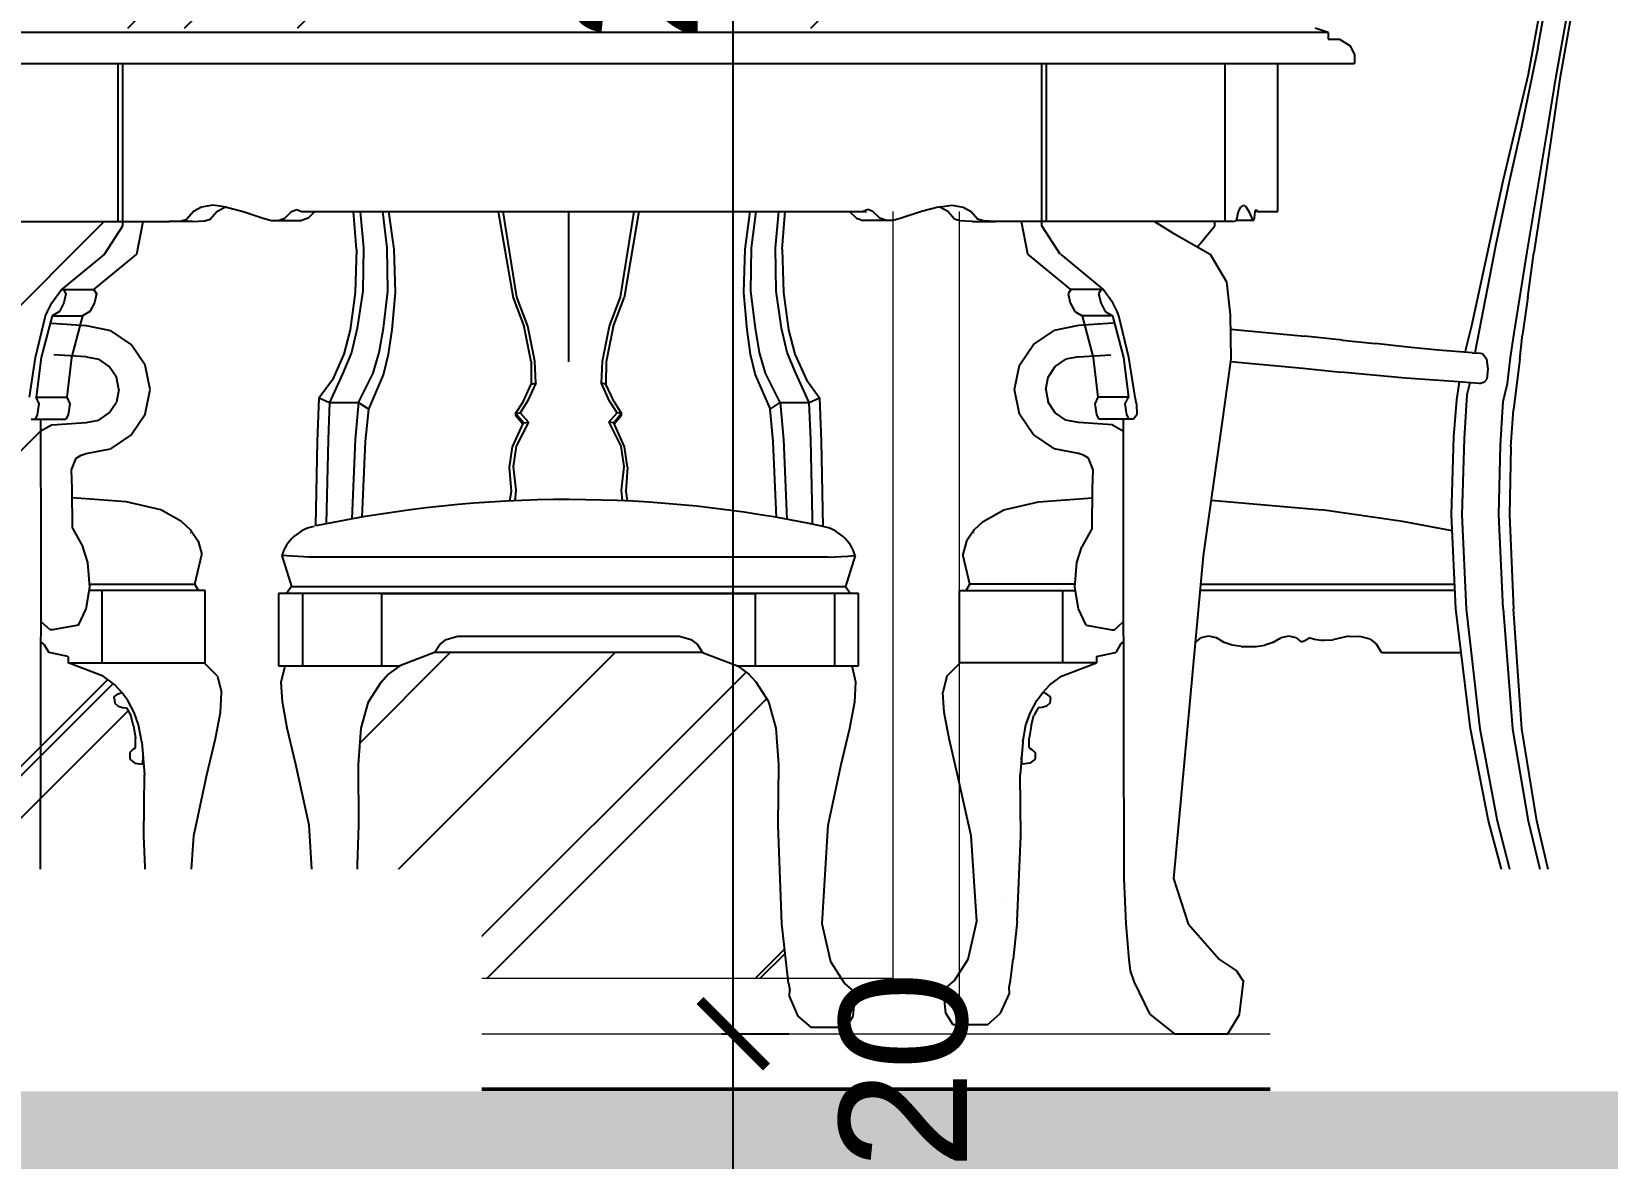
# Model space of a CAD drawing. Header units: feet. Extents: x -417 to 46, y -646 to -218.
# Drawn here: x -85.818 to -84.398, y -604.167 to -603.152 of the extents above; entities that cross this region are included whole.
import ezdxf

# ---------------------------------------------------------------- set-up
doc = ezdxf.new("R2010")
doc.units = ezdxf.units.FT
doc.header["$MEASUREMENT"] = 0
for name, color, linetype in [('63', 7, 'Continuous'), ('DIM', 10, 'Continuous'), ('RELLENO', 8, 'Continuous')]:
    doc.layers.add(name, color=color, linetype=linetype)
for name, color, linetype, lineweight in [('A-CLNG', 8, 'Continuous', 18), ('DIM-COTAS', 1, 'Continuous', 5), ('MB', 2, 'Continuous', 20), ('muros', 4, 'Continuous', 50), ('Piso', 8, 'Continuous', 9), ('TXT', 2, 'Continuous', 9)]:
    doc.layers.add(name, color=color, linetype=linetype, lineweight=lineweight)
doc.styles.add('ads', font='trebuc.ttf', dxfattribs={"height": 0.14})
doc.styles.get("Standard").update_dxf_attribs({"font": 'arial.ttf', "height": 0.115})
doc.dimstyles.new('KEILY', dxfattribs={"dimtxt": 0.115, "dimasz": 0.06, "dimexe": 0.05, "dimexo": 0.2, "dimgap": 0.03, "dimtad": 1, "dimzin": 1, "dimdsep": 46, "dimtxsty": 'Standard', "dimblk": 'ARCHTICK', "dimcen": 2.5, "dimdle": 0.03, "dimclrd": 256, "dimclre": 256, "dimclrt": 7, "dimadec": 0, "dimazin": 0, "dimtfac": 1, "dimtmove": 2, "dimatfit": 3, "dimfxl": 0.2, "dimfxlon": 1, "dimtolj": 1, "dimtzin": 1, "dimarcsym": 0})
pattern_1 = [(45, (23.91135, -594.21036), (0.25455844, 0.6788225), [4.5, -0.6, 1.5, -0.3]), (45, (24.0874, -593.82215), (-0.4942676, 0.0700036), [0.9, -0.099, 1.8, -0.225]), (45, (23.8371, -593.92398), (0.9609581, 1.24521504), [2.4, -0.42, 1.2, -0.3])]

# ---------------------------------------------------------------- blocks, each defined once
blk = doc.blocks.new('A$C72BA503B')
at = {"layer": '63', "color": 2, "linetype": 'Continuous'}
for p, q in [((1.1899, 0.9004), (1.2067, 0.9922)), ((1.1987, 0.9246), (1.2112, 0.9953)), ((1.2158, 0.8962), (1.2327, 0.9915)), ((1.2359, 0.987), (1.2197, 0.8955)), ((1, 0.9393), (0.9876, 0.9435)), ((1, 0.9393), (-0.4149, 0.9393)), ((1, 0.9393), (1, 0.9331)), ((1, 0.9331), (1.0105, 0.9331)), ((1.0105, 0.9331), (1.0209, 0.9268)), ((1.0209, 0.9268), (1.025, 0.9184)), ((1.025, 0.9184), (1.025, 0.9102)), ((1.1987, 0.9246), (1.1831, 0.8497)), ((-0.4399, 0.9102), (1.025, 0.9102)), ((-0.1476, 0.7602), (-0.1476, 0.9102)), ((-0.1433, 0.756), (-0.1433, 0.9102)), ((0.7284, 0.756), (0.7284, 0.9102)), ((0.7327, 0.7602), (0.7327, 0.9102)), ((0.9019, 0.9102), (0.9019, 0.7602)), ((0.9523, 0.7696), (0.9523, 0.9102)), ((1.1659, 0.7988), (1.1901, 0.9013)), ((1.2197, 0.8955), (1.2044, 0.792)), ((1.2075, 0.8453), (1.2158, 0.8962)), ((1.1831, 0.8497), (1.1714, 0.7979)), ((1.1887, 0.7315), (1.2075, 0.8453)), ((1.136, 0.6615), (1.1659, 0.7988)), ((1.1714, 0.7979), (1.1587, 0.7367)), ((1.2044, 0.792), (1.195, 0.7304)), ((-0.0875, 0.7608), (-0.0826, 0.7623)), ((-0.0763, 0.7696), (-0.0826, 0.7623)), ((-0.0687, 0.7738), (-0.0763, 0.7696)), ((-0.0578, 0.7758), (-0.0687, 0.7738)), ((-0.0654, 0.7608), (-0.0605, 0.7623)), ((-0.0605, 0.7623), (-0.0541, 0.7696)), ((-0.045, 0.7738), (-0.0578, 0.7758)), ((-0.0541, 0.7696), (-0.0466, 0.7738)), ((-0.0466, 0.7738), (-0.0459, 0.7739)), ((-0.045, 0.7738), (-0.0292, 0.7696)), ((-0.0292, 0.7696), (-0.01, 0.7634)), ((-0.01, 0.7634), (-0.0023, 0.7613)), ((0.0041, 0.7613), (0.0105, 0.7634)), ((0.0105, 0.7634), (0.0169, 0.7696)), ((0.0169, 0.7696), (0.0217, 0.7717)), ((0.0217, 0.7717), (0.0263, 0.7696)), ((0.0263, 0.7696), (0.5621, 0.7696)), ((0.0326, 0.7634), (0.0263, 0.7613)), ((0.039, 0.7696), (0.0326, 0.7634)), ((0.0785, 0.734), (0.0757, 0.7696)), ((0.0818, 0.7696), (0.0849, 0.7352)), ((0.1075, 0.7352), (0.1033, 0.7696)), ((0.114, 0.734), (0.1091, 0.7696)), ((0.2128, 0.7696), (0.227, 0.6879)), ((0.2305, 0.6886), (0.2176, 0.7696)), ((0.2796, 0.7696), (0.2796, 0.627)), ((0.3287, 0.6886), (0.3416, 0.7696)), ((0.3463, 0.7696), (0.3322, 0.6879)), ((0.4515, 0.7696), (0.4467, 0.734)), ((0.4531, 0.7352), (0.4573, 0.7696)), ((0.4757, 0.7352), (0.4789, 0.7696)), ((0.4821, 0.734), (0.485, 0.7696)), ((0.5461, 0.7696), (0.5525, 0.7634)), ((0.5525, 0.7634), (0.5589, 0.7613)), ((0.5634, 0.7717), (0.5589, 0.7696)), ((0.5682, 0.7696), (0.5634, 0.7717)), ((0.5746, 0.7634), (0.5682, 0.7696)), ((0.581, 0.7613), (0.5746, 0.7634)), ((0.5951, 0.7634), (0.5874, 0.7613)), ((0.6143, 0.7696), (0.5951, 0.7634)), ((0.6301, 0.7738), (0.6143, 0.7696)), ((0.6301, 0.7738), (0.6429, 0.7758)), ((0.6317, 0.7738), (0.631, 0.7739)), ((0.6392, 0.7696), (0.6317, 0.7738)), ((0.6456, 0.7623), (0.6392, 0.7696)), ((0.6429, 0.7758), (0.6538, 0.7738)), ((0.6505, 0.7608), (0.6456, 0.7623)), ((0.6538, 0.7738), (0.6614, 0.7696)), ((0.6614, 0.7696), (0.6677, 0.7623)), ((0.6726, 0.7608), (0.6677, 0.7623)), ((0.9121, 0.7608), (0.9134, 0.7623)), ((0.9134, 0.7623), (0.9149, 0.7696)), ((0.9149, 0.7696), (0.917, 0.7738)), ((0.917, 0.7738), (0.9198, 0.7758)), ((0.9198, 0.7758), (0.9222, 0.7738)), ((0.9222, 0.7738), (0.9245, 0.7696)), ((0.9245, 0.7696), (0.9286, 0.7613)), ((0.9292, 0.7613), (0.93, 0.7634)), ((0.93, 0.7634), (0.9308, 0.7696)), ((0.9308, 0.7696), (0.9315, 0.7717)), ((0.9315, 0.7717), (0.9322, 0.7696)), ((0.9322, 0.7696), (0.9523, 0.7696)), ((-0.324, 0.7602), (-0.0992, 0.7602)), ((-0.1606, 0.7291), (-0.1433, 0.756)), ((-0.1298, 0.7291), (-0.1238, 0.7602)), ((-0.0992, 0.7602), (-0.0875, 0.7608)), ((-0.0771, 0.7602), (-0.0992, 0.7602)), ((-0.0771, 0.7602), (-0.0654, 0.7608)), ((-0.0023, 0.7613), (0.0263, 0.7613)), ((0.5874, 0.7613), (0.5589, 0.7613)), ((0.6622, 0.7602), (0.6505, 0.7608)), ((0.6622, 0.7602), (0.6843, 0.7602)), ((0.6843, 0.7602), (0.6726, 0.7608)), ((0.9091, 0.7602), (0.6843, 0.7602)), ((0.715, 0.7291), (0.709, 0.7602)), ((0.7457, 0.7291), (0.7284, 0.756)), ((0.8352, 0.7602), (0.852, 0.7498)), ((0.852, 0.7498), (0.8881, 0.7291)), ((0.876, 0.7361), (0.8925, 0.756)), ((0.8925, 0.756), (0.8925, 0.7602)), ((0.9091, 0.7602), (0.9121, 0.7608)), ((0.9286, 0.7613), (0.9125, 0.7613)), ((0.9286, 0.7613), (0.9292, 0.7613)), ((0.0785, 0.734), (0.0771, 0.6928)), ((0.0849, 0.7352), (0.0844, 0.694)), ((0.1082, 0.694), (0.1075, 0.7352)), ((0.1154, 0.6928), (0.114, 0.734)), ((0.4467, 0.734), (0.4453, 0.6928)), ((0.4525, 0.694), (0.4531, 0.7352)), ((0.4763, 0.694), (0.4757, 0.7352)), ((0.4821, 0.734), (0.4835, 0.6928)), ((1.1587, 0.7367), (1.1393, 0.6371)), ((-0.1607, 0.7291), (-0.2015, 0.6957)), ((-0.1706, 0.6957), (-0.1298, 0.7291)), ((0.7557, 0.6957), (0.715, 0.7291)), ((0.7459, 0.7291), (0.7866, 0.6957)), ((0.8881, 0.7291), (0.9035, 0.7029)), ((1.1763, 0.6544), (1.1887, 0.7315)), ((1.1891, 0.6886), (1.195, 0.7304)), ((0.9035, 0.7029), (0.907, 0.6718)), ((-0.2106, 0.6832), (-0.2015, 0.6957)), ((-0.2015, 0.6957), (-0.1706, 0.6957)), ((-0.1995, 0.6957), (-0.1971, 0.6916)), ((-0.1971, 0.6916), (-0.1991, 0.6832)), ((-0.1706, 0.6957), (-0.1682, 0.6916)), ((-0.1682, 0.6916), (-0.1702, 0.6832)), ((0.0771, 0.6928), (0.0725, 0.6575)), ((0.0844, 0.694), (0.0791, 0.6589)), ((0.104, 0.6589), (0.1082, 0.694)), ((0.1122, 0.6575), (0.1154, 0.6928)), ((0.227, 0.6879), (0.2373, 0.6604)), ((0.2409, 0.6609), (0.2305, 0.6886)), ((0.3182, 0.6609), (0.3287, 0.6886)), ((0.3219, 0.6604), (0.3322, 0.6879)), ((0.4453, 0.6928), (0.4485, 0.6575)), ((0.4567, 0.6589), (0.4525, 0.694)), ((0.4816, 0.6589), (0.4763, 0.694)), ((0.4835, 0.6928), (0.4881, 0.6575)), ((0.7557, 0.6957), (0.7533, 0.6916)), ((0.7533, 0.6916), (0.7553, 0.6832)), ((0.7866, 0.6957), (0.7557, 0.6957)), ((0.7846, 0.6957), (0.7822, 0.6916)), ((0.7822, 0.6916), (0.7842, 0.6832)), ((0.7957, 0.6832), (0.7866, 0.6957)), ((1.1891, 0.6886), (1.1842, 0.653)), ((-0.2164, 0.6707), (-0.2147, 0.6749)), ((-0.2147, 0.6749), (-0.2106, 0.6832)), ((-0.2032, 0.6749), (-0.2102, 0.6707)), ((-0.1991, 0.6832), (-0.2032, 0.6749)), ((-0.1745, 0.6749), (-0.1814, 0.6707)), ((-0.1702, 0.6832), (-0.1745, 0.6749)), ((0.7553, 0.6832), (0.7596, 0.6749)), ((0.7596, 0.6749), (0.7665, 0.6707)), ((0.7842, 0.6832), (0.7883, 0.6749)), ((0.7883, 0.6749), (0.7953, 0.6707)), ((0.7998, 0.6749), (0.7957, 0.6832)), ((0.8015, 0.6707), (0.7998, 0.6749)), ((-0.2259, 0.6311), (-0.2164, 0.6707)), ((-0.2102, 0.6707), (-0.2207, 0.6311)), ((-0.2108, 0.6638), (-0.1781, 0.6615)), ((-0.2102, 0.6707), (-0.1814, 0.6707)), ((-0.1814, 0.6707), (-0.1918, 0.6311)), ((-0.1781, 0.6615), (-0.1549, 0.6568)), ((0.0791, 0.6589), (0.0738, 0.6361)), ((0.0999, 0.6361), (0.104, 0.6589)), ((0.2439, 0.627), (0.2373, 0.6604)), ((0.2474, 0.6276), (0.2409, 0.6609)), ((0.3116, 0.6276), (0.3182, 0.6609)), ((0.3219, 0.6604), (0.3152, 0.627)), ((0.4607, 0.6361), (0.4567, 0.6589)), ((0.4869, 0.6361), (0.4816, 0.6589)), ((0.7632, 0.6615), (0.74, 0.6568)), ((0.7959, 0.6638), (0.7632, 0.6615)), ((0.7953, 0.6707), (0.7665, 0.6707)), ((0.7665, 0.6707), (0.7769, 0.6311)), ((0.7953, 0.6707), (0.8058, 0.6311)), ((0.811, 0.6311), (0.8015, 0.6707)), ((0.907, 0.6718), (0.9077, 0.6301)), ((0.9072, 0.658), (0.9778, 0.6515)), ((1.1305, 0.6387), (1.136, 0.6615)), ((-0.1352, 0.6437), (-0.1549, 0.6568)), ((-0.122, 0.624), (-0.1352, 0.6437)), ((0.0725, 0.6575), (0.0664, 0.6345)), ((0.1089, 0.6345), (0.1122, 0.6575)), ((0.4485, 0.6575), (0.4518, 0.6345)), ((0.4881, 0.6575), (0.4942, 0.6345)), ((0.7071, 0.624), (0.7203, 0.6437)), ((0.7203, 0.6437), (0.74, 0.6568)), ((1.0136, 0.6477), (0.9778, 0.6515)), ((1.0136, 0.6477), (1.0446, 0.6446)), ((1.0754, 0.641), (1.0446, 0.6446)), ((1.1728, 0.6312), (1.1763, 0.6544)), ((1.1816, 0.6297), (1.1842, 0.653)), ((-0.2316, 0.5936), (-0.2259, 0.6311)), ((-0.2207, 0.6311), (-0.2253, 0.5936)), ((-0.1781, 0.632), (-0.2086, 0.6337)), ((-0.1918, 0.6311), (-0.1964, 0.5936)), ((-0.1781, 0.632), (-0.1661, 0.6296)), ((-0.156, 0.6228), (-0.1661, 0.6296)), ((0.0664, 0.6345), (0.0556, 0.61)), ((0.0738, 0.6361), (0.0654, 0.6164)), ((0.0942, 0.6164), (0.0999, 0.6361)), ((0.1041, 0.6147), (0.1089, 0.6345)), ((0.4518, 0.6345), (0.4565, 0.6147)), ((0.4663, 0.6164), (0.4607, 0.6361)), ((0.4952, 0.6164), (0.4869, 0.6361)), ((0.4942, 0.6345), (0.5051, 0.61)), ((0.7411, 0.6228), (0.7512, 0.6296)), ((0.7632, 0.632), (0.7512, 0.6296)), ((0.7632, 0.632), (0.7937, 0.6337)), ((0.7769, 0.6311), (0.7815, 0.5936)), ((0.8058, 0.6311), (0.8104, 0.5936)), ((0.8167, 0.5936), (0.811, 0.6311)), ((0.9077, 0.6301), (0.8998, 0.5729)), ((1.1041, 0.6382), (1.0754, 0.641)), ((1.1367, 0.6356), (1.1041, 0.6382)), ((1.1301, 0.6362), (1.1305, 0.6387)), ((1.1363, 0.6356), (1.1444, 0.6352)), ((1.1393, 0.6371), (1.1392, 0.6355)), ((1.1444, 0.6352), (1.1461, 0.635)), ((1.1461, 0.635), (1.1503, 0.6297)), ((1.1515, 0.6201), (1.1503, 0.6297)), ((1.1698, 0.6065), (1.1728, 0.6312)), ((1.1816, 0.6297), (1.1756, 0.5818)), ((-0.1493, 0.6127), (-0.156, 0.6228)), ((-0.1174, 0.6008), (-0.122, 0.624)), ((0.0654, 0.6164), (0.0529, 0.5886)), ((0.0803, 0.5886), (0.0942, 0.6164)), ((0.0901, 0.5823), (0.1041, 0.6147)), ((0.2439, 0.627), (0.2441, 0.6058)), ((0.2484, 0.6068), (0.2474, 0.6276)), ((0.3107, 0.6068), (0.3116, 0.6276)), ((0.3152, 0.627), (0.3149, 0.6058)), ((0.4565, 0.6147), (0.4706, 0.5823)), ((0.4803, 0.5886), (0.4663, 0.6164)), ((0.5077, 0.5886), (0.4952, 0.6164)), ((0.7025, 0.6008), (0.7071, 0.624)), ((0.7344, 0.6127), (0.7411, 0.6228)), ((0.9073, 0.6275), (0.9759, 0.6211)), ((0.9759, 0.6211), (1.0118, 0.6173)), ((1.0733, 0.6117), (1.0118, 0.6173)), ((1.1506, 0.6109), (1.1515, 0.6201)), ((-0.1469, 0.6008), (-0.1493, 0.6127)), ((-0.1469, 0.6008), (-0.1493, 0.5888)), ((-0.122, 0.5776), (-0.1174, 0.6008)), ((0.0556, 0.61), (0.043, 0.5931)), ((0.2364, 0.5892), (0.2442, 0.6059)), ((0.2484, 0.6068), (0.2405, 0.5899)), ((0.2441, 0.6058), (0.2442, 0.6059)), ((0.2442, 0.6059), (0.2484, 0.6068)), ((0.3185, 0.5899), (0.3107, 0.6068)), ((0.3149, 0.6059), (0.3107, 0.6068)), ((0.3149, 0.6058), (0.3149, 0.6059)), ((0.3227, 0.5892), (0.3149, 0.6059)), ((0.5051, 0.61), (0.5176, 0.5931)), ((0.7071, 0.5776), (0.7025, 0.6008)), ((0.732, 0.6008), (0.7344, 0.6127)), ((0.732, 0.6008), (0.7344, 0.5888)), ((1.1191, 0.6085), (1.0733, 0.6117)), ((1.1433, 0.6067), (1.1191, 0.6085)), ((1.1218, 0.5912), (1.1245, 0.608)), ((1.1342, 0.6071), (1.1315, 0.5958)), ((1.1433, 0.6067), (1.1483, 0.608)), ((1.1483, 0.608), (1.1506, 0.6109)), ((1.166, 0.5896), (1.1698, 0.6065)), ((-0.2224, 0.5874), (-0.2253, 0.5936)), ((-0.2253, 0.5936), (-0.1964, 0.5936)), ((-0.224, 0.577), (-0.2224, 0.5874)), ((-0.1964, 0.5936), (-0.1936, 0.5874)), ((-0.1936, 0.5874), (-0.1951, 0.577)), ((-0.156, 0.5787), (-0.1493, 0.5888)), ((0.0415, 0.5517), (0.043, 0.5931)), ((0.043, 0.5931), (0.0529, 0.5886)), ((0.0529, 0.5886), (0.0514, 0.5534)), ((0.0529, 0.5886), (0.0803, 0.5886)), ((0.0803, 0.5886), (0.0771, 0.5534)), ((0.0803, 0.5886), (0.0901, 0.5823)), ((0.2293, 0.5781), (0.2364, 0.5892)), ((0.2405, 0.5899), (0.2335, 0.5788)), ((0.3255, 0.5788), (0.3185, 0.5899)), ((0.3227, 0.5892), (0.3297, 0.5781)), ((0.4706, 0.5823), (0.4803, 0.5886)), ((0.4803, 0.5886), (0.5077, 0.5886)), ((0.4803, 0.5886), (0.4835, 0.5534)), ((0.5077, 0.5886), (0.5176, 0.5931)), ((0.5093, 0.5534), (0.5077, 0.5886)), ((0.5176, 0.5931), (0.5192, 0.5517)), ((0.7411, 0.5787), (0.7344, 0.5888)), ((0.7815, 0.5936), (0.7787, 0.5874)), ((0.7787, 0.5874), (0.7802, 0.577)), ((0.8104, 0.5936), (0.7815, 0.5936)), ((0.8075, 0.5874), (0.8104, 0.5936)), ((0.8091, 0.577), (0.8075, 0.5874)), ((0.818, 0.5874), (0.8167, 0.5936)), ((0.818, 0.5874), (0.8184, 0.577)), ((1.1191, 0.556), (1.1218, 0.5912)), ((1.1315, 0.5958), (1.1288, 0.5543)), ((1.1634, 0.5482), (1.166, 0.5896)), ((-0.2301, 0.5729), (-0.1972, 0.5729)), ((-0.226, 0.5729), (-0.224, 0.577)), ((-0.2207, 0.4432), (-0.2208, 0.5729)), ((-0.2102, 0.5674), (-0.1828, 0.5694)), ((-0.1951, 0.577), (-0.1972, 0.5729)), ((-0.1828, 0.5694), (-0.1781, 0.5696)), ((-0.1781, 0.5696), (-0.1661, 0.5719)), ((-0.1661, 0.5719), (-0.156, 0.5787)), ((-0.1352, 0.5579), (-0.122, 0.5776)), ((0.087, 0.5517), (0.0901, 0.5823)), ((0.2263, 0.5465), (0.2367, 0.5693)), ((0.2293, 0.5781), (0.2335, 0.5788)), ((0.2367, 0.5693), (0.2293, 0.5781)), ((0.2293, 0.5781), (0.2293, 0.5767)), ((0.2293, 0.5767), (0.2363, 0.5684)), ((0.2414, 0.57), (0.2299, 0.547)), ((0.2335, 0.5788), (0.2414, 0.57)), ((0.2367, 0.5693), (0.2414, 0.57)), ((0.3177, 0.57), (0.3255, 0.5788)), ((0.3224, 0.5693), (0.3177, 0.57)), ((0.3177, 0.57), (0.3291, 0.547)), ((0.3297, 0.5781), (0.3224, 0.5693)), ((0.3327, 0.5465), (0.3224, 0.5693)), ((0.3227, 0.5684), (0.3297, 0.5767)), ((0.3297, 0.5781), (0.3255, 0.5788)), ((0.3297, 0.5767), (0.3297, 0.5781)), ((0.4737, 0.5517), (0.4706, 0.5823)), ((0.7203, 0.5579), (0.7071, 0.5776)), ((0.7512, 0.5719), (0.7411, 0.5787)), ((0.7632, 0.5696), (0.7512, 0.5719)), ((0.7679, 0.5694), (0.7632, 0.5696)), ((0.7954, 0.5674), (0.7679, 0.5694)), ((0.7802, 0.577), (0.7823, 0.5729)), ((0.8152, 0.5729), (0.7823, 0.5729)), ((0.8058, 0.4432), (0.8059, 0.5729)), ((0.8058, 0.4432), (0.8059, 0.5729)), ((0.8111, 0.5729), (0.8091, 0.577)), ((0.8184, 0.577), (0.8152, 0.5729)), ((0.8998, 0.5729), (0.8812, 0.4432)), ((1.1731, 0.5465), (1.1756, 0.5818)), ((-0.2102, 0.5674), (-0.2208, 0.5614)), ((-0.1352, 0.5579), (-0.1549, 0.5447)), ((0.0514, 0.5534), (0.0496, 0.4735)), ((0.0771, 0.5534), (0.074, 0.4781)), ((0.4835, 0.5534), (0.4865, 0.4778)), ((0.5109, 0.4793), (0.5093, 0.5534)), ((0.7203, 0.5579), (0.74, 0.5447)), ((0.7954, 0.5674), (0.8059, 0.5614)), ((1.1169, 0.482), (1.1191, 0.556)), ((1.1288, 0.5543), (1.1267, 0.482)), ((-0.1875, 0.5357), (-0.1828, 0.5387)), ((-0.1828, 0.5387), (-0.1781, 0.5401)), ((-0.1781, 0.5401), (-0.1549, 0.5447)), ((0.0398, 0.4715), (0.0415, 0.5517)), ((0.0837, 0.4798), (0.087, 0.5517)), ((0.2236, 0.5272), (0.2263, 0.5465)), ((0.2299, 0.547), (0.2271, 0.5278)), ((0.3291, 0.547), (0.3319, 0.5278)), ((0.3355, 0.5272), (0.3327, 0.5465)), ((0.4768, 0.4796), (0.4737, 0.5517)), ((0.5192, 0.5517), (0.5208, 0.4711)), ((0.7632, 0.5401), (0.74, 0.5447)), ((0.7679, 0.5387), (0.7632, 0.5401)), ((0.7726, 0.5357), (0.7679, 0.5387)), ((1.1618, 0.482), (1.1634, 0.5482)), ((1.1731, 0.5465), (1.1717, 0.482)), ((-0.192, 0.5248), (-0.1875, 0.5357)), ((-0.1913, 0.5069), (-0.192, 0.5248)), ((0.2253, 0.504), (0.2236, 0.5272)), ((0.2271, 0.5278), (0.2296, 0.5054)), ((0.3319, 0.5278), (0.3295, 0.5054)), ((0.3355, 0.5272), (0.3337, 0.504)), ((0.7771, 0.5248), (0.7726, 0.5357)), ((0.7764, 0.5069), (0.7771, 0.5248)), ((-0.191, 0.4694), (-0.1913, 0.5069)), ((-0.14, 0.4945), (-0.1913, 0.4981)), ((-0.1071, 0.4867), (-0.14, 0.4945)), ((0.2239, 0.4952), (0.2254, 0.5045)), ((0.2296, 0.5054), (0.2285, 0.4954)), ((0.3295, 0.5054), (0.3305, 0.4954)), ((0.3337, 0.504), (0.3337, 0.5045)), ((0.3337, 0.5045), (0.3351, 0.4952)), ((0.6922, 0.4867), (0.7251, 0.4945)), ((0.7251, 0.4945), (0.7764, 0.4981)), ((0.7761, 0.4694), (0.7764, 0.5069)), ((0.8889, 0.496), (0.9939, 0.4867)), ((-0.0876, 0.4757), (-0.1071, 0.4867)), ((0.5109, 0.4731), (0.5109, 0.4793)), ((0.6727, 0.4757), (0.6922, 0.4867)), ((1.0704, 0.4757), (0.9939, 0.4867)), ((1.1209, 0.393), (1.1169, 0.482)), ((1.1267, 0.482), (1.1308, 0.393)), ((1.1659, 0.393), (1.1618, 0.482)), ((1.1717, 0.482), (1.1757, 0.393)), ((-0.191, 0.4694), (-0.1811, 0.4517)), ((-0.0876, 0.4757), (-0.079, 0.4679)), ((-0.079, 0.4679), (-0.0718, 0.457)), ((-0.079, 0.465), (-0.0787, 0.4648)), ((0.6641, 0.4679), (0.6569, 0.457)), ((0.6641, 0.465), (0.6638, 0.4648)), ((0.6727, 0.4757), (0.6641, 0.4679)), ((0.7761, 0.4694), (0.7662, 0.4517)), ((1.1176, 0.4667), (1.0704, 0.4757)), ((-0.1764, 0.4368), (-0.1811, 0.4517)), ((-0.0718, 0.457), (-0.0682, 0.4445)), ((0.6569, 0.457), (0.6533, 0.4445)), ((0.7615, 0.4368), (0.7662, 0.4517)), ((-0.2212, 0.1372), (-0.2207, 0.4432)), ((-0.1744, 0.4133), (-0.1764, 0.4368)), ((-0.0749, 0.4164), (-0.0682, 0.4445)), ((0.0075, 0.4434), (0.0168, 0.4139)), ((0.0332, 0.4419), (0.0077, 0.4434)), ((0.5258, 0.4419), (0.0332, 0.4419)), ((0.5258, 0.4419), (0.5443, 0.4429)), ((0.5514, 0.4434), (0.5421, 0.4139)), ((0.5443, 0.4429), (0.5514, 0.4434)), ((0.66, 0.4164), (0.6533, 0.4445)), ((0.7595, 0.4133), (0.7615, 0.4368)), ((0.8063, 0.1372), (0.8058, 0.4432)), ((0.8063, 0.1372), (0.8058, 0.4432)), ((0.8812, 0.4432), (0.8533, 0.1372)), ((-0.1779, 0.393), (-0.1744, 0.4133)), ((-0.0651, 0.4102), (-0.1753, 0.4102)), ((-0.1747, 0.4164), (-0.0749, 0.4164)), ((-0.163, 0.4102), (-0.163, 0.3416)), ((-0.0714, 0.4102), (-0.0749, 0.4164)), ((-0.0651, 0.3416), (-0.0651, 0.4102)), ((0.5546, 0.4075), (0.0045, 0.4075)), ((0.0045, 0.4075), (0.0045, 0.3389)), ((0.0168, 0.4139), (0.0121, 0.4075)), ((0.017, 0.4139), (0.5421, 0.4139)), ((0.0272, 0.4075), (0.0272, 0.3389)), ((0.1025, 0.3389), (0.1025, 0.4075)), ((0.1025, 0.4075), (0.4567, 0.4075)), ((0.4567, 0.3389), (0.4567, 0.4075)), ((0.532, 0.3389), (0.532, 0.4075)), ((0.5421, 0.4139), (0.5468, 0.4075)), ((0.5546, 0.3389), (0.5546, 0.4075)), ((0.6502, 0.4102), (0.7604, 0.4102)), ((0.6502, 0.3416), (0.6502, 0.4102)), ((0.6565, 0.4102), (0.66, 0.4164)), ((0.7598, 0.4164), (0.66, 0.4164)), ((0.7481, 0.4102), (0.7481, 0.3416)), ((0.763, 0.393), (0.7595, 0.4133)), ((1.1202, 0.4102), (0.8782, 0.4102)), ((0.8787, 0.4164), (1.12, 0.4164)), ((-0.1852, 0.3775), (-0.1779, 0.393)), ((0.7703, 0.3775), (0.763, 0.393)), ((1.1349, 0.2792), (1.1209, 0.393)), ((1.1308, 0.393), (1.1438, 0.2792)), ((1.1659, 0.393), (1.1748, 0.2792)), ((1.1836, 0.2792), (1.1757, 0.393)), ((-0.2121, 0.3728), (-0.2205, 0.3805)), ((-0.1852, 0.3775), (-0.2098, 0.3728)), ((0.7703, 0.3775), (0.7949, 0.3728)), ((0.7972, 0.3728), (0.8056, 0.3805)), ((-0.218, 0.3594), (-0.2208, 0.3615)), ((-0.218, 0.3594), (-0.2133, 0.3515)), ((-0.2098, 0.3728), (-0.2121, 0.3728)), ((0.1525, 0.3514), (0.1573, 0.3592)), ((0.1573, 0.3592), (0.1635, 0.3639)), ((0.1635, 0.3639), (0.1744, 0.367)), ((0.1744, 0.367), (0.3846, 0.367)), ((0.3846, 0.367), (0.3956, 0.3639)), ((0.3956, 0.3639), (0.4019, 0.3592)), ((0.4019, 0.3592), (0.4065, 0.3514)), ((0.7949, 0.3728), (0.7972, 0.3728)), ((0.8031, 0.3594), (0.7984, 0.3515)), ((0.8031, 0.3594), (0.8059, 0.3615)), ((0.8738, 0.3618), (0.8746, 0.3615)), ((0.8746, 0.3615), (0.8791, 0.3653)), ((0.8863, 0.3671), (0.8791, 0.3653)), ((0.8939, 0.3653), (0.8863, 0.3671)), ((0.9014, 0.3609), (0.8939, 0.3653)), ((0.909, 0.3584), (0.9014, 0.3609)), ((0.9474, 0.3609), (0.9397, 0.3584)), ((0.9474, 0.3609), (0.955, 0.3653)), ((0.9626, 0.3671), (0.955, 0.3653)), ((0.9696, 0.3653), (0.9626, 0.3671)), ((0.9696, 0.3653), (0.9742, 0.3615)), ((0.9742, 0.3615), (0.978, 0.3627)), ((0.9828, 0.3653), (0.978, 0.3627)), ((0.9828, 0.3653), (0.9869, 0.3641)), ((0.9869, 0.3641), (0.9933, 0.3631)), ((0.9933, 0.3631), (0.9962, 0.3631)), ((0.9962, 0.3631), (1.0042, 0.3634)), ((1.0193, 0.367), (1.0042, 0.3634)), ((1.0193, 0.367), (1.0299, 0.3665)), ((1.0396, 0.3641), (1.0299, 0.3665)), ((1.0396, 0.3641), (1.0458, 0.3594)), ((1.0504, 0.3515), (1.0458, 0.3594)), ((-0.2114, 0.3511), (-0.2133, 0.3515)), ((-0.1952, 0.3477), (-0.2114, 0.3511)), ((-0.1951, 0.3478), (-0.1951, 0.3416)), ((0.1525, 0.3514), (0.1194, 0.3389)), ((0.4065, 0.3514), (0.1524, 0.3514)), ((0.1524, 0.3514), (0.1525, 0.3514)), ((0.4065, 0.3514), (0.4396, 0.3389)), ((0.7802, 0.3478), (0.7802, 0.3416)), ((0.7803, 0.3477), (0.7965, 0.3511)), ((0.7965, 0.3511), (0.7984, 0.3515)), ((0.9175, 0.3571), (0.909, 0.3584)), ((0.9175, 0.3571), (0.9315, 0.3571)), ((0.9315, 0.3571), (0.9397, 0.3584)), ((1.0504, 0.3515), (1.1256, 0.3515)), ((-0.1619, 0.3291), (-0.1951, 0.3416)), ((-0.1951, 0.3416), (-0.0651, 0.3416)), ((-0.1509, 0.3209), (-0.1619, 0.3291)), ((-0.0533, 0.3291), (-0.0659, 0.3416)), ((-0.0533, 0.3291), (-0.0495, 0.3135)), ((0.0045, 0.3389), (0.1194, 0.3389)), ((0.007, 0.3233), (0.0108, 0.3389)), ((0.1018, 0.3233), (0.1082, 0.3305)), ((0.1194, 0.3389), (0.1082, 0.3305)), ((0.4396, 0.3389), (0.5546, 0.3389)), ((0.4396, 0.3389), (0.4505, 0.3308)), ((0.4574, 0.3233), (0.4505, 0.3308)), ((0.552, 0.3233), (0.5484, 0.3389)), ((0.6384, 0.3291), (0.6346, 0.3135)), ((0.6384, 0.3291), (0.651, 0.3416)), ((0.7802, 0.3416), (0.6502, 0.3416)), ((0.736, 0.3209), (0.747, 0.3291)), ((0.747, 0.3291), (0.7802, 0.3416)), ((-0.1442, 0.3135), (-0.1509, 0.3209)), ((0.0081, 0.3046), (0.007, 0.3233)), ((0.0897, 0.3046), (0.1018, 0.3233)), ((0.4695, 0.3046), (0.4574, 0.3233)), ((0.551, 0.3046), (0.552, 0.3233)), ((0.7293, 0.3135), (0.736, 0.3209)), ((-0.1515, 0.3095), (-0.1477, 0.3124)), ((-0.1515, 0.3081), (-0.1515, 0.3095)), ((-0.1515, 0.3081), (-0.1508, 0.3033)), ((-0.1508, 0.3033), (-0.1477, 0.3007)), ((-0.1477, 0.3124), (-0.1441, 0.3135)), ((-0.1477, 0.3007), (-0.1435, 0.2993)), ((-0.1442, 0.3135), (-0.1442, 0.3134)), ((-0.1441, 0.3135), (-0.1442, 0.3135)), ((-0.1386, 0.306), (-0.1441, 0.3135)), ((-0.1435, 0.2993), (-0.1398, 0.2991)), ((-0.1398, 0.2991), (-0.1355, 0.2916)), ((-0.1325, 0.2947), (-0.1386, 0.306)), ((-0.0506, 0.2947), (-0.0495, 0.3135)), ((0.0127, 0.2796), (0.0081, 0.3046)), ((0.0828, 0.2796), (0.0897, 0.3046)), ((0.4763, 0.2796), (0.4695, 0.3046)), ((0.5464, 0.2796), (0.551, 0.3046)), ((0.6357, 0.2947), (0.6346, 0.3135)), ((0.7176, 0.2947), (0.7237, 0.306)), ((0.7249, 0.2991), (0.7206, 0.2916)), ((0.7237, 0.306), (0.7292, 0.3135)), ((0.7286, 0.2993), (0.7249, 0.2991)), ((0.7328, 0.3007), (0.7286, 0.2993)), ((0.7292, 0.3135), (0.7293, 0.3135)), ((0.7328, 0.3124), (0.7292, 0.3135)), ((0.7293, 0.3135), (0.7293, 0.3134)), ((0.7366, 0.3095), (0.7328, 0.3124)), ((0.7359, 0.3033), (0.7328, 0.3007)), ((0.7366, 0.3081), (0.7359, 0.3033)), ((0.7366, 0.3081), (0.7366, 0.3095)), ((-0.1331, 0.2818), (-0.1355, 0.2916)), ((-0.1282, 0.283), (-0.1325, 0.2947)), ((-0.0552, 0.2698), (-0.0506, 0.2947)), ((0.6404, 0.2698), (0.6357, 0.2947)), ((0.7133, 0.283), (0.7176, 0.2947)), ((0.7182, 0.2818), (0.7206, 0.2916)), ((-0.1331, 0.2818), (-0.1313, 0.2702)), ((-0.1313, 0.2612), (-0.1313, 0.2702)), ((-0.1251, 0.2663), (-0.1282, 0.283)), ((-0.0634, 0.2354), (-0.0552, 0.2698)), ((0.0209, 0.2453), (0.0127, 0.2796)), ((0.0802, 0.2453), (0.0828, 0.2796)), ((0.4789, 0.2453), (0.4763, 0.2796)), ((0.5382, 0.2453), (0.5464, 0.2796)), ((0.6485, 0.2354), (0.6404, 0.2698)), ((0.7102, 0.2663), (0.7133, 0.283)), ((0.7182, 0.2818), (0.7164, 0.2702)), ((0.7164, 0.2612), (0.7164, 0.2702)), ((1.1519, 0.1918), (1.1349, 0.2792)), ((1.1438, 0.2792), (1.16, 0.1918)), ((1.1748, 0.2792), (1.1897, 0.1918)), ((1.1978, 0.1918), (1.1836, 0.2792)), ((-0.1337, 0.2595), (-0.1367, 0.2566)), ((-0.1367, 0.2566), (-0.1367, 0.2503)), ((-0.1313, 0.2612), (-0.1337, 0.2595)), ((-0.1251, 0.2663), (-0.1226, 0.2354)), ((0.7102, 0.2663), (0.7077, 0.2354)), ((0.7164, 0.2612), (0.7188, 0.2595)), ((0.7188, 0.2595), (0.7219, 0.2566)), ((0.7219, 0.2566), (0.7219, 0.2503)), ((-0.1367, 0.2503), (-0.1318, 0.2465)), ((-0.1318, 0.2465), (-0.1245, 0.2455)), ((-0.1245, 0.2455), (-0.124, 0.251)), ((-0.124, 0.251), (-0.124, 0.2524)), ((0.0336, 0.1876), (0.0209, 0.2453)), ((0.0807, 0.1876), (0.0802, 0.2453)), ((0.4784, 0.1876), (0.4789, 0.2453)), ((0.5256, 0.1876), (0.5382, 0.2453)), ((0.7091, 0.251), (0.7091, 0.2524)), ((0.7096, 0.2455), (0.7091, 0.251)), ((0.7169, 0.2465), (0.7096, 0.2455)), ((0.7219, 0.2503), (0.7169, 0.2465)), ((-0.1233, 0.1777), (-0.1226, 0.2354)), ((-0.076, 0.1777), (-0.0634, 0.2354)), ((0.6612, 0.1777), (0.6485, 0.2354)), ((0.7084, 0.1777), (0.7077, 0.2354)), ((0.0391, 0.094), (0.0336, 0.1876)), ((0.0774, 0.094), (0.0807, 0.1876)), ((0.4817, 0.094), (0.4784, 0.1876)), ((0.52, 0.094), (0.5256, 0.1876)), ((1.1736, 0.1106), (1.1519, 0.1918)), ((1.16, 0.1918), (1.1809, 0.1106)), ((1.1897, 0.1918), (1.2093, 0.1106)), ((1.2166, 0.1106), (1.1978, 0.1918)), ((-0.1199, 0.0966), (-0.1233, 0.1777)), ((-0.0817, 0.0966), (-0.076, 0.1777)), ((0.6668, 0.0966), (0.6612, 0.1777)), ((0.705, 0.0966), (0.7084, 0.1777)), ((-0.2231, 0.094), (-0.2212, 0.1372)), ((0.8082, 0.094), (0.8063, 0.1372)), ((0.8533, 0.1372), (0.8671, 0.094)), ((-0.1075, 0.1171), (-0.1075, 0.1171)), ((0.6926, 0.1171), (0.6926, 0.1171)), ((1.211, -0.0017), (1.1736, 0.1106)), ((1.1809, 0.1106), (1.2173, -0.0017)), ((1.2093, 0.1106), (1.2415, -0.0017)), ((1.248, -0.0017), (1.2166, 0.1106)), ((-0.226, 0.0602), (-0.2231, 0.094)), ((-0.1199, 0.0966), (-0.116, 0.0607)), ((-0.0734, 0.0607), (-0.0817, 0.0966)), ((0.0309, 0.0581), (0.0391, 0.094)), ((0.071, 0.0378), (0.0774, 0.094)), ((0.4881, 0.0378), (0.4817, 0.094)), ((0.5282, 0.0581), (0.52, 0.094)), ((0.6585, 0.0607), (0.6668, 0.0966)), ((0.705, 0.0966), (0.7011, 0.0607)), ((0.8111, 0.0602), (0.8082, 0.094)), ((0.8671, 0.094), (0.8968, 0.0602)), ((-0.2273, 0.0497), (-0.226, 0.0602)), ((-0.1134, 0.0405), (-0.116, 0.0607)), ((-0.0604, 0.0405), (-0.0734, 0.0607)), ((0.6456, 0.0405), (0.6585, 0.0607)), ((0.6985, 0.0405), (0.7011, 0.0607)), ((0.8124, 0.0497), (0.8111, 0.0602)), ((0.8968, 0.0602), (0.913, 0.0497)), ((-0.2307, 0.0393), (-0.2273, 0.0497)), ((0.018, 0.0378), (0.0309, 0.0581)), ((0.5411, 0.0378), (0.5282, 0.0581)), ((0.8158, 0.0393), (0.8124, 0.0497)), ((0.913, 0.0497), (0.9197, 0.0393)), ((-0.1122, 0.0342), (-0.1134, 0.0405)), ((-0.1126, 0.028), (-0.1122, 0.0342)), ((-0.053, 0.0342), (-0.0604, 0.0405)), ((-0.0503, 0.028), (-0.053, 0.0342)), ((0.0078, 0.0254), (0.0105, 0.0316)), ((0.0105, 0.0316), (0.018, 0.0378)), ((0.0696, 0.0316), (0.071, 0.0378)), ((0.0702, 0.0254), (0.0696, 0.0316)), ((0.4881, 0.0378), (0.4895, 0.0316)), ((0.489, 0.0254), (0.4895, 0.0316)), ((0.5486, 0.0316), (0.5411, 0.0378)), ((0.5513, 0.0254), (0.5486, 0.0316)), ((0.6354, 0.028), (0.6381, 0.0342)), ((0.6381, 0.0342), (0.6456, 0.0405)), ((0.6973, 0.0342), (0.6985, 0.0405)), ((0.6977, 0.028), (0.6973, 0.0342)), ((0.831, 0.0081), (0.8158, 0.0393)), ((0.9157, 0.0081), (0.9197, 0.0393)), ((-0.104, 0.0093), (-0.1126, 0.028)), ((-0.0522, 0.0093), (-0.0503, 0.028)), ((0.0097, 0.0067), (0.0078, 0.0254)), ((0.0615, 0.0067), (0.0702, 0.0254)), ((0.4974, 0.0067), (0.489, 0.0254)), ((0.5493, 0.0067), (0.5513, 0.0254)), ((0.6373, 0.0093), (0.6354, 0.028)), ((0.6891, 0.0093), (0.6977, 0.028)), ((-0.0918, -0.0017), (-0.104, 0.0093)), ((-0.059, -0.0017), (-0.0522, 0.0093)), ((0.0165, -0.0043), (0.0097, 0.0067)), ((0.0493, -0.0043), (0.0615, 0.0067)), ((0.5098, -0.0043), (0.4974, 0.0067)), ((0.5425, -0.0043), (0.5493, 0.0067)), ((0.6442, -0.0017), (0.6373, 0.0093)), ((0.6769, -0.0017), (0.6891, 0.0093)), ((0.831, 0.0081), (0.8543, -0.0101)), ((0.9046, -0.0101), (0.9157, 0.0081)), ((-0.0918, -0.0017), (-0.059, -0.0017)), ((0.0165, -0.0043), (0.0493, -0.0043)), ((0.5425, -0.0043), (0.5098, -0.0043)), ((0.6769, -0.0017), (0.6442, -0.0017)), ((0.8543, -0.0101), (0.9046, -0.0101)), ((1.248, -0.0017), (1.211, -0.0017))]:
    blk.add_line(p, q, dxfattribs=at)
for centre, radius, start, end in [((0.2795, -0.6623), 1.1588, 77.9782, 101.9334), ((0.0467, 0.4308), 0.0412, 102.0218, 162.1442), ((0.5122, 0.4308), 0.0412, 17.8558, 77.9782)]:
    blk.add_arc(centre, radius, start, end, dxfattribs=at)
blk = doc.blocks.new('_ArchTick')
at = {"layer": 'DIM-COTAS', "color": 0, "const_width": 0.15}
blk.add_lwpolyline([(-0.5, -0.5), (0.5, 0.5)], dxfattribs=at)
blk = doc.blocks.new('*D2944')
at = {"layer": 'Defpoints', "color": 0, "transparency": 16777216}
for p in [(-85.1872, -604.0551), (-85.1855, -604.0551), (-85.1811, -604.2551)]:
    blk.add_point(p, dxfattribs=at)
at = {"layer": 'DIM', "lineweight": -2, "transparency": 16777216}
for p, q in [((-85.1855, -604.2851), (-85.1855, -604.0251)), ((-85.1855, -604.0551), (-85.1355, -604.0551)), ((-85.1855, -604.2551), (-85.2355, -604.2551))]:
    blk.add_line(p, q, dxfattribs=at)
at = {"layer": 'DIM', "lineweight": -2, "transparency": 16777216, "xscale": 0.06, "yscale": 0.06, "zscale": 0.06}
for p, rotation in [((-85.1855, -604.0551), 90), ((-85.1855, -604.2551), 270)]:
    blk.add_blockref('_ArchTick', p, dxfattribs=dict(at, rotation=rotation))
at = {"layer": 'DIM', "color": 7, "transparency": 16777216, "insert": (-85.0317, -604.1551), "char_height": 0.115, "attachment_point": 5, "rotation": 90}
blk.add_mtext('\\A1;0.20', dxfattribs=at)
blk = doc.blocks.new('*D2945')
at = {"layer": 'Defpoints', "color": 0, "transparency": 16777216}
for p in [(-85.3957, -601.9551), (-85.1855, -601.9551), (-85.3957, -604.0551)]:
    blk.add_point(p, dxfattribs=at)
at = {"layer": 'DIM', "lineweight": -2, "transparency": 16777216}
for p, q in [((-85.1855, -604.0851), (-85.1855, -601.9251)), ((-85.1957, -601.9551), (-85.1355, -601.9551)), ((-85.1957, -604.0551), (-85.1355, -604.0551))]:
    blk.add_line(p, q, dxfattribs=at)
at = {"layer": 'DIM', "lineweight": -2, "transparency": 16777216, "xscale": 0.06, "yscale": 0.06, "zscale": 0.06}
for p, rotation in [((-85.1855, -601.9551), 90), ((-85.1855, -604.0551), 270)]:
    blk.add_blockref('_ArchTick', p, dxfattribs=dict(at, rotation=rotation))
at = {"layer": 'DIM', "color": 7, "transparency": 16777216, "insert": (-85.2742, -603.0051), "char_height": 0.115, "attachment_point": 5, "rotation": 90}
blk.add_mtext('\\A1;2.10', dxfattribs=at)

msp = doc.modelspace()

# ---------------------------------------------------------------- hatches: boundary and pattern name
at = {"layer": 'Piso'}
h = msp.add_hatch(dxfattribs=at)
h.set_pattern_fill('AR-CONC', color=256, scale=0.02)
h.set_pattern_definition([(50, (23.91135, -591.41036), (0.14345204, -0.01255043), [0.015, -0.165]), (355, (23.91135, -591.41036), (-0.02775027, 0.15043843), [0.012, -0.132]), (100.45144, (23.9233, -591.4114), (0.11570177, 0.137888), [0.01274804, -0.14022842]), (46.1842, (23.91135, -591.37036), (0.21344827, -0.03310386), [0.0225, -0.2475]), (96.63564, (23.92913, -591.37312), (0.1869324, 0.19482372), [0.01912207, -0.21034275]), (351.18416, (23.91135, -591.37036), (0.1869324, 0.1948237), [0.018, -0.198]), (21, (23.93135, -591.38036), (0.11938141, -0.08052378), [0.015, -0.165]), (326, (23.93135, -591.38036), (0.04866307, 0.14503), [0.012, -0.132]), (71.45144, (23.9413, -591.38707), (0.16804448, 0.06450623), [0.01274804, -0.14022842]), (37.5, (23.911347, -591.410356), (0.00243197, 0.06657877), [0, -0.1304, 0, -0.134, 0, -0.1325]), (7.5, (23.91135, -591.41036), (0.052613907, 0.078882342), [0, -0.0764, 0, -0.1274, 0, -0.0505]), (327.5, (23.866747, -591.410356), (0.106764487, -0.004510974), [0, -0.05, 0, -0.156, 0, -0.207]), (317.5, (23.84675, -591.41036), (0.116637234, 0.020021), [0, -0.065, 0, -0.1036, 0, -0.147])])
h.paths.add_polyline_path([(-93.7819, -604.7551), (-93.7819, -604.1051), (-71.9819, -604.1051), (-71.9819, -604.7551), (-72.1819, -604.7551), (-72.1819, -604.2551), (-74.1419, -604.2551), (-74.1419, -604.7551), (-74.2919, -604.7551), (-74.2919, -604.2551), (-76.0819, -604.2551), (-76.0819, -604.7551), (-76.2819, -604.7551), (-76.2819, -604.2551), (-77.8819, -604.2551), (-77.8819, -604.7551), (-78.0819, -604.7551), (-78.0819, -604.2551), (-82.7819, -604.2551), (-82.7819, -604.7551), (-82.9819, -604.7551), (-82.9819, -604.2551), (-87.6819, -604.2551), (-87.6819, -604.7551), (-87.8819, -604.7551), (-87.8819, -604.2551), (-89.4819, -604.2551), (-89.4819, -604.7551), (-89.6819, -604.7551), (-89.6819, -604.2551), (-91.4719, -604.2551), (-91.4719, -604.7551), (-91.6219, -604.7551), (-91.6219, -604.2551), (-93.5819, -604.2551), (-93.5819, -604.7551)])
at = {"layer": 'RELLENO'}
h = msp.add_hatch(dxfattribs=at)
h.set_pattern_fill('AR-RROOF', color=256, scale=0.3, angle=45)
h.set_pattern_definition(pattern_1)
h.paths.add_polyline_path([(-85.8736, -603.7018), (-85.8744, -603.702), (-85.8787, -603.6985), (-85.8855, -603.6967), (-85.8927, -603.6985), (-85.8999, -603.7027), (-85.9071, -603.705), (-85.9151, -603.7062), (-85.9285, -603.7062), (-85.9362, -603.705), (-85.9436, -603.7027), (-85.9508, -603.6985), (-85.958, -603.6967), (-85.9647, -603.6985), (-85.9691, -603.702), (-85.9727, -603.7009), (-85.9772, -603.6984), (-85.9811, -603.6996), (-85.9872, -603.7005), (-85.9899, -603.7005), (-85.9975, -603.7002), (-86.0119, -603.6969), (-86.0219, -603.6973), (-86.0311, -603.6996), (-86.037, -603.7041), (-86.0414, -603.7116), (-86.1133, -603.7116), (-86.1216, -603.7803), (-86.1378, -603.8633), (-86.1585, -603.9404), (-86.194, -604.0471), (-86.2291, -604.0471), (-86.1993, -603.9404), (-86.1815, -603.8633), (-86.168, -603.7803), (-86.1605, -603.6721), (-86.1566, -603.5876), (-86.158, -603.5263), (-86.1604, -603.4928), (-86.1661, -603.4472), (-86.1685, -603.4252), (-86.1732, -603.3913), (-86.1788, -603.3516), (-86.1877, -603.2931), (-86.2023, -603.1947), (-86.2176, -603.1078), (-86.2143, -603.1032), (-86.2144, -603.1), (-86.2143, -603.1), (-86.2143, -603.0958), (-86.2136, -603.0921), (-86.2087, -603.0913), (-86.2046, -603.0953), (-86.2, -603.0946), (-86.1961, -603.1003), (-86.2146, -603.1035), (-86.1985, -603.1941), (-86.1907, -603.2424), (-86.1728, -603.3506), (-86.161, -603.4238), (-86.1577, -603.4458), (-86.1549, -603.4693), (-86.1513, -603.4853), (-86.1487, -603.5247), (-86.1473, -603.5876), (-86.1512, -603.6721), (-86.1596, -603.7803), (-86.1737, -603.8633), (-86.1924, -603.9404), (-86.223, -604.0471), (-86.194, -604.0471), (-86.1585, -603.9404), (-86.1378, -603.8633), (-86.1216, -603.7803), (-86.1084, -603.6721), (-86.1052, -603.6021), (-86.0604, -603.5935), (-85.9878, -603.5831), (-85.8879, -603.5743), (-85.8806, -603.6244), (-85.8542, -603.9152), (-85.8672, -603.9562), (-85.8954, -603.9883), (-85.9109, -603.9982), (-85.9153, -604.0051), (-85.8176, -604.0051), (-85.8154, -603.9982), (-85.8141, -603.9883), (-85.8113, -603.9562), (-85.8095, -603.9152), (-85.809, -603.6244), (-85.8092, -603.5012), (-85.818, -603.5012), (-85.8211, -603.4973), (-85.8207, -603.4874), (-85.8194, -603.4815), (-85.814, -603.4459), (-85.805, -603.4083), (-85.8033, -603.4043), (-85.7994, -603.3964), (-85.7908, -603.3846), (-85.7518, -603.3527), (-85.7355, -603.3272), (-85.7355, -603.3233), (-85.837, -603.3233), (-85.8529, -603.3331), (-85.8757, -603.3462), (-85.8914, -603.3272), (-85.8914, -603.3233), (-85.9072, -603.3233), (-85.91, -603.3228), (-85.9104, -603.3223), (-85.9257, -603.3223), (-85.9263, -603.3223), (-85.9271, -603.3202), (-85.9278, -603.3143), (-85.9285, -603.3124), (-85.9291, -603.3143), (-85.9482, -603.3143), (-85.9482, -603.1808), (-86.0173, -603.1808), (-86.0173, -603.173), (-86.0134, -603.165), (-86.0035, -603.159), (-85.9935, -603.159), (-85.9935, -603.1531), (-85.9817, -603.1492), (-85.8152, -603.1492), (-85.8152, -602.0051), (-86.6486, -602.0051), (-86.6486, -604.0051), (-86.6486, -604.0551), (-85.9029, -604.0551), (-85.9134, -604.0378), (-85.9172, -604.0081), (-85.9109, -603.9982), (-85.8954, -603.9883), (-85.8672, -603.9562), (-85.8542, -603.9152)])
h = msp.add_hatch(dxfattribs=at)
h.set_pattern_fill('AR-RROOF', color=256, scale=0.3, angle=45)
h.set_pattern_definition(pattern_1)
h.paths.add_polyline_path([(-86.6686, -602.0251), (-87.4081, -602.0251), (-87.4081, -602.7351), (-87.239, -602.7351), (-87.0926, -603.081), (-87.3027, -603.081), (-87.3036, -603.0978), (-87.3117, -603.1438), (-87.3226, -603.1704), (-87.3297, -603.1745), (-87.3297, -603.2239), (-87.3223, -603.2556), (-87.3223, -603.2851), (-87.1454, -603.2851, -0.129952), (-87.1329, -603.2464), (-86.9989, -603.2464, -0.129952), (-86.9864, -603.2851), (-86.9489, -603.2851, -0.414214), (-86.8854, -603.3486), (-86.8854, -603.4031, -0.331679), (-86.9307, -603.4639), (-86.9307, -603.5173, -0.161965), (-86.8927, -603.5601), (-86.8184, -603.5601), (-86.8184, -603.9851), (-86.6686, -603.9851)])
h.paths.add_polyline_path([(-85.8352, -602.0251), (-86.6286, -602.0251), (-86.6286, -603.9851), (-86.2118, -603.9851), (-86.1993, -603.9404), (-86.1815, -603.8633), (-86.168, -603.7803), (-86.1605, -603.6721), (-86.1566, -603.5876), (-86.158, -603.5263), (-86.1604, -603.4928), (-86.1661, -603.4472), (-86.1685, -603.4252), (-86.1732, -603.3913), (-86.1788, -603.3516), (-86.1877, -603.2931), (-86.2023, -603.1947), (-86.2176, -603.1078), (-86.2143, -603.1032), (-86.2147, -603.0935), (-86.2138, -603.0933), (-86.2136, -603.0921), (-86.2087, -603.0913), (-86.2046, -603.0953), (-86.2, -603.0946), (-86.1961, -603.1003), (-86.1941, -603.1), (-86.1899, -603.1029), (-86.1742, -603.1887), (-86.1512, -603.2866), (-86.1227, -603.4171), (-86.1169, -603.4411), (-86.0924, -603.4392), (-86.0652, -603.4365), (-86.0359, -603.4331), (-86.0064, -603.4301), (-85.9724, -603.4266), (-85.9054, -603.4204), (-85.9052, -603.4073), (-85.9019, -603.3777), (-85.8872, -603.3529), (-85.8757, -603.3462), (-85.8947, -603.3233), (-85.9004, -603.3233), (-85.9004, -603.1808), (-85.9482, -603.1808), (-85.9482, -603.3143), (-85.9291, -603.3143), (-85.9282, -603.3115), (-85.9271, -603.3202), (-85.9263, -603.3223), (-85.9257, -603.3223), (-85.9199, -603.3106), (-85.9162, -603.3074), (-85.9147, -603.3104), (-85.9173, -603.3084), (-85.9196, -603.3104), (-85.9218, -603.3143), (-85.9257, -603.3223), (-85.9268, -603.3223), (-85.9278, -603.3143), (-85.9482, -603.3143), (-85.9482, -603.1808), (-86.0173, -603.1808), (-86.0173, -603.173), (-86.0134, -603.165), (-86.0035, -603.159), (-85.9935, -603.159), (-85.9935, -603.1531), (-85.9817, -603.1492), (-85.8352, -603.1492)])
h.paths.add_polyline_path([(-85.0615, -602.0251), (-85.7952, -602.0251), (-85.7952, -603.1492), (-85.5242, -603.1492), (-85.5211, -603.1421), (-85.5076, -603.1256), (-85.4898, -603.113), (-85.4694, -603.1057), (-85.448, -603.1033), (-85.4245, -603.1061), (-85.4102, -603.11), (-85.3984, -603.1141), (-85.3852, -603.1167), (-85.3741, -603.1129), (-85.3641, -603.1189), (-85.3498, -603.1216), (-85.3326, -603.1223), (-85.3164, -603.1216), (-85.3021, -603.1189), (-85.2922, -603.1129), (-85.2809, -603.1167), (-85.2677, -603.1141), (-85.256, -603.11), (-85.2417, -603.1061), (-85.2181, -603.1033), (-85.1967, -603.1057), (-85.1764, -603.113), (-85.1585, -603.1256), (-85.1451, -603.1421), (-85.1419, -603.1492), (-85.0615, -603.1492)])
h.paths.add_polyline_path([(-87.1673, -604.1131), (-86.0581, -604.1131), (-86.0581, -603.9029), (-87.1673, -603.9029)], flags=9)
h = msp.add_hatch(dxfattribs=at)
h.set_pattern_fill('AR-RROOF', color=256, scale=0.3, angle=45)
h.set_pattern_definition(pattern_1)
h.paths.add_polyline_path([(-85.1449, -603.8672), (-85.1444, -603.8124), (-85.1469, -603.7798), (-85.1534, -603.7561), (-85.1649, -603.7383), (-85.1714, -603.7312), (-85.1818, -603.7235), (-85.2133, -603.7116), (-85.4545, -603.7116), (-85.4859, -603.7235), (-85.4966, -603.7315), (-85.5027, -603.7383), (-85.5142, -603.7561), (-85.5207, -603.7798), (-85.5232, -603.8124), (-85.5227, -603.8672), (-85.5259, -603.9561), (-85.5314, -604.0051), (-85.1362, -604.0051), (-85.1418, -603.9561)])
h.paths.add_polyline_path([(-85.7165, -603.8766), (-85.7158, -603.8218), (-85.7166, -603.8123), (-85.7246, -603.8113), (-85.7293, -603.8077), (-85.7293, -603.8017), (-85.7264, -603.7989), (-85.7241, -603.7973), (-85.7241, -603.7888), (-85.7258, -603.7778), (-85.7281, -603.7684), (-85.7322, -603.7613), (-85.7357, -603.7611), (-85.7397, -603.7598), (-85.7427, -603.7574), (-85.7435, -603.7516), (-85.7397, -603.7487), (-85.7364, -603.7477), (-85.7364, -603.7477), (-85.7428, -603.7406), (-85.7532, -603.7328), (-85.7847, -603.721), (-85.7847, -603.7152), (-85.8002, -603.7119), (-85.8021, -603.7116), (-85.8065, -603.7041), (-85.8092, -603.702), (-85.8095, -603.9152), (-85.8113, -603.9562), (-85.8141, -603.9883), (-85.8154, -603.9982), (-85.8176, -604.0051), (-85.7074, -604.0051), (-85.7095, -603.9878), (-85.7133, -603.9537)])

# ---------------------------------------------------------------- linework, layer by layer
at = {"layer": 'A-CLNG'}
msp.add_line((-84.9819, -603.3143), (-84.9819, -604.0551), dxfattribs=at)
msp.add_lwpolyline([(-86.178, -604.0051), (-85.0415, -604.0051), (-85.0415, -603.3143)], dxfattribs=at)
at = {"layer": 'MB'}
for p, q in [((-87.6819, -604.0551), (-82.9819, -604.0551)), ((-87.6819, -604.1051), (-82.9819, -604.1051))]:
    msp.add_line(p, q, dxfattribs=at)
at = {"layer": 'muros'}
msp.add_line((-93.7819, -604.1051), (-71.9819, -604.1051), dxfattribs=at)
at = {"layer": 'Piso'}
msp.add_line((-87.6819, -604.0551), (-82.9819, -604.0551), dxfattribs=at)

# ---------------------------------------------------------------- block references
at = {"layer": 'DIM', "xscale": 0.9500000000000455, "yscale": 0.9500000000000455, "zscale": 0.9500000000000455}
msp.add_blockref('A$C72BA503B', (-85.5994, -604.0455), dxfattribs=at)

# ---------------------------------------------------------------- dimensions: what is measured, and where the dimension line sits
at = {"layer": 'DIM'}
for base, p1, p2, picture, middle in [((-85.1855, -601.9551), (-85.3957, -604.0551), (-85.3957, -601.9551), '*D2945', (-85.2742, -603.0051)), ((-85.1855, -604.0551), (-85.1811, -604.2551), (-85.1872, -604.0551), '*D2944', (-85.0317, -604.1551))]:
    dim = msp.add_linear_dim(base=base, p1=p1, p2=p2, angle=90, dimstyle='KEILY', dxfattribs=at)
    dim.commit()
    dim.dimension.update_dxf_attribs({"geometry": picture, "text_midpoint": middle})

# ---------------------------------------------------------------- next in the draw order: texts
at = {"layer": 'TXT', "char_height": 0.1, "width": 2.688, "attachment_point": 2, "style": 'ads', "bg_fill": 2}
for s, insert in [('SALA / COMEDOR', (-86.806, -603.957)), ('COCINA', (-83.3077, -603.957))]:
    msp.add_mtext(s, dxfattribs=dict(at, insert=insert))

doc.saveas('drawing.dxf')
